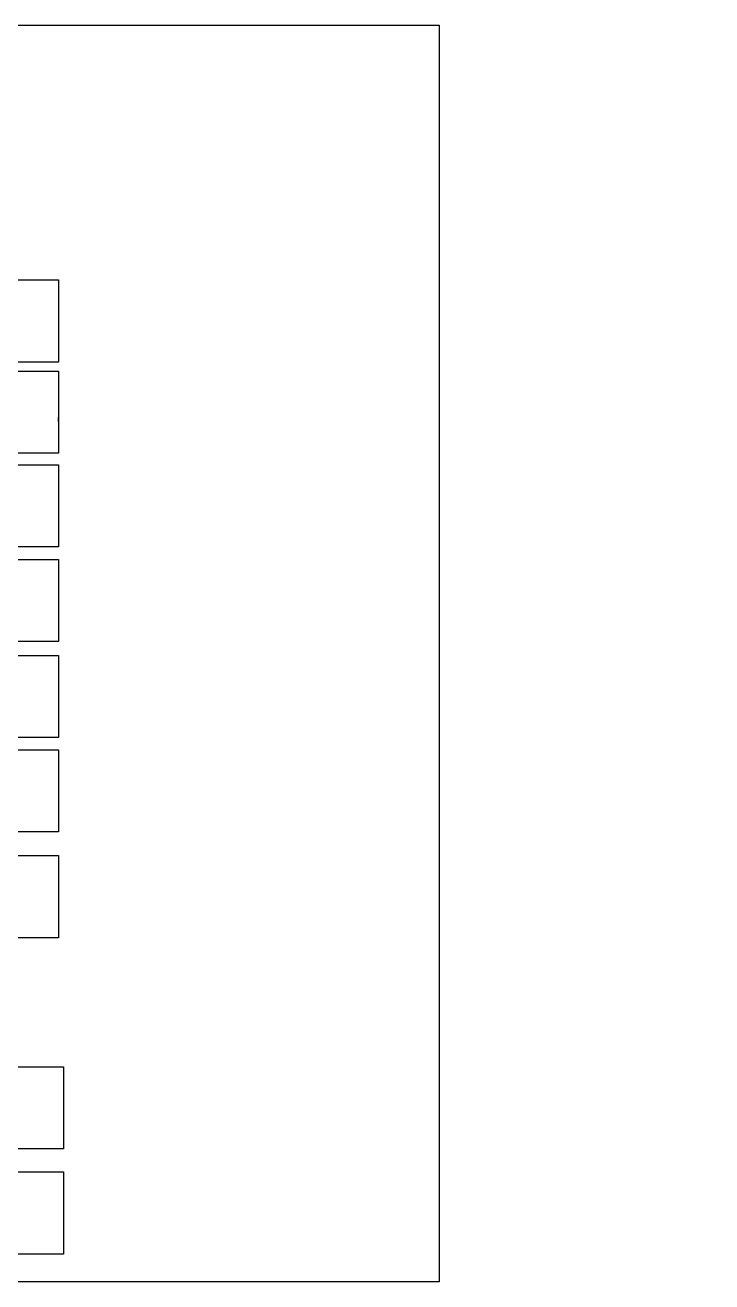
# Model space of a CAD drawing. Header units: millimetres. Extents: x 10828 to 12582, y 10200 to 11457.
# Drawn here: x 11622.1 to 11784.4, y 11159.7 to 11456.7 of the extents above; entities that cross this region are included whole.
import ezdxf

# ---------------------------------------------------------------- set-up
doc = ezdxf.new("R2010")
doc.units = ezdxf.units.MM
pattern_1 = [(0, (0, 0), (0, 6.985), [5.08, -1.905]), (90, (0, 0), (-6.985, 4e-16), [5.08, -1.905])]

msp = doc.modelspace()

# ---------------------------------------------------------------- hatches: boundary and pattern name
h = msp.add_hatch()
h.set_pattern_fill('ANGLE', color=3)
h.set_pattern_definition(pattern_1)
h.paths.add_polyline_path([(11624.44, 11236.05), (11623.94, 11237.55), (11623.94, 11232.55), (11624.44, 11232.55)])
h.paths.add_polyline_path([(11639.94, 11237.55), (11639.44, 11236.05), (11639.44, 11232.55), (11639.94, 11232.55)])
h.paths.add_polyline_path([(11640.44, 11236.05), (11639.94, 11237.55), (11639.94, 11232.55), (11640.44, 11232.55)])
h.paths.add_polyline_path([(11655.94, 11237.55), (11655.44, 11236.05), (11655.44, 11232.55), (11655.94, 11232.55)])
h.paths.add_polyline_path([(11656.44, 11236.05), (11655.94, 11237.55), (11655.94, 11232.55), (11656.44, 11232.55)])
h = msp.add_hatch()
h.set_pattern_fill('ANGLE', color=3)
h.set_pattern_definition(pattern_1)
h.paths.add_polyline_path([(11624.44, 11236.05), (11623.94, 11237.55), (11623.94, 11232.55), (11624.44, 11232.55)])
h.paths.add_polyline_path([(11639.94, 11235.05), (11639.94, 11237.55), (11639.44, 11236.05), (11639.44, 11232.55), (11639.94, 11232.55)])
h.paths.add_polyline_path([(11640.44, 11236.05), (11639.94, 11237.55), (11639.94, 11232.55), (11640.44, 11232.55)])
h.paths.add_polyline_path([(11655.94, 11235.05), (11655.94, 11237.55), (11655.44, 11236.05), (11655.44, 11232.55), (11655.94, 11232.55)])
h.paths.add_polyline_path([(11656.44, 11236.05), (11655.94, 11237.55), (11655.94, 11232.55), (11656.44, 11232.55)])
h = msp.add_hatch()
h.set_pattern_fill('ANGLE', color=3)
h.set_pattern_definition([(0, (32, 0), (0, 6.985), [5.08, -1.905]), (90, (32, 0), (-6.985, 4e-16), [5.08, -1.905])])
h.paths.add_polyline_path([(11656.44, 11236.05), (11655.94, 11237.55), (11655.94, 11232.55), (11656.44, 11232.55)])
h.paths.add_polyline_path([(11671.94, 11235.05), (11671.94, 11237.55), (11671.44, 11236.05), (11671.44, 11232.55), (11671.94, 11232.55)])
h.paths.add_polyline_path([(11672.44, 11236.05), (11671.94, 11237.55), (11671.94, 11232.55), (11672.44, 11232.55)])
h.paths.add_polyline_path([(11687.94, 11235.05), (11687.94, 11237.55), (11687.44, 11236.05), (11687.44, 11232.55), (11687.94, 11232.55)])
h.paths.add_polyline_path([(11688.44, 11236.05), (11687.94, 11237.55), (11687.94, 11232.55), (11688.44, 11232.55)])
h = msp.add_hatch()
h.set_pattern_fill('ANGLE', color=3)
h.set_pattern_definition([(0, (64, 0), (0, 6.985), [5.08, -1.905]), (90, (64, 0), (-6.985, 4e-16), [5.08, -1.905])])
h.paths.add_polyline_path([(11688.44, 11236.05), (11687.94, 11237.55), (11687.94, 11232.55), (11688.44, 11232.55)])
h.paths.add_polyline_path([(11703.94, 11235.05), (11703.94, 11237.55), (11703.44, 11236.05), (11703.44, 11232.55), (11703.94, 11232.55)])
h.paths.add_polyline_path([(11704.44, 11236.05), (11703.94, 11237.55), (11703.94, 11232.55), (11704.44, 11232.55)])
h.paths.add_polyline_path([(11719.94, 11235.05), (11719.94, 11237.55), (11719.44, 11236.05), (11719.44, 11232.55), (11719.94, 11232.55)])
h.paths.add_polyline_path([(11720.44, 11236.05), (11719.94, 11237.55), (11719.94, 11232.55), (11720.44, 11232.55)])
h = msp.add_hatch()
h.set_pattern_fill('ANGLE', color=3)
h.set_pattern_definition([(0, (96, 0), (0, 6.985), [5.08, -1.905]), (90, (96, 0), (-6.985, 4e-16), [5.08, -1.905])])
h.paths.add_polyline_path([(11720.44, 11236.05), (11719.94, 11237.55), (11719.94, 11232.55), (11720.44, 11232.55)])
h.paths.add_polyline_path([(11735.94, 11235.05), (11735.94, 11237.55), (11735.44, 11236.05), (11735.44, 11232.55), (11735.94, 11232.55)])
h.paths.add_polyline_path([(11736.44, 11236.05), (11735.94, 11237.55), (11735.94, 11232.55), (11736.44, 11232.55)])
h.paths.add_polyline_path([(11751.94, 11235.05), (11751.94, 11237.55), (11751.44, 11236.05), (11751.44, 11232.55), (11751.94, 11232.55)])
h.paths.add_polyline_path([(11752.44, 11236.05), (11751.94, 11237.55), (11751.94, 11232.55), (11752.44, 11232.55)])
h = msp.add_hatch()
h.set_pattern_fill('ANGLE', color=3)
h.set_pattern_definition([(0, (128, 0), (0, 6.985), [5.08, -1.905]), (90, (128, 0), (-6.985, 4e-16), [5.08, -1.905])])
h.paths.add_polyline_path([(11752.44, 11236.05), (11751.94, 11237.55), (11751.94, 11232.55), (11752.44, 11232.55)])
h.paths.add_polyline_path([(11767.94, 11235.05), (11767.94, 11237.55), (11767.44, 11236.05), (11767.44, 11232.55), (11767.94, 11232.55)])
h.paths.add_polyline_path([(11768.44, 11236.05), (11767.94, 11237.55), (11767.94, 11232.55), (11768.44, 11232.55)])
h.paths.add_polyline_path([(11783.94, 11235.05), (11783.94, 11237.55), (11783.44, 11236.05), (11783.44, 11232.55), (11783.94, 11232.55)])
h.paths.add_polyline_path([(11784.44, 11236.05), (11783.94, 11237.55), (11783.94, 11232.55), (11784.44, 11232.55)])

# ---------------------------------------------------------------- linework, layer by layer
msp.add_line((11629.95, 11364), (11629.95, 11363))
for points in [[(11299.99, 11456.69), (11719.99, 11456.69), (11719.99, 11159.69), (11299.99, 11159.69)], [(11410.38, 11396.48), (11629.98, 11396.48), (11629.98, 11377.07), (11410.38, 11377.07)], [(11410.38, 11374.91), (11629.98, 11374.91), (11629.98, 11355.5), (11410.38, 11355.5)], [(11410.38, 11352.79), (11629.98, 11352.79), (11629.98, 11333.38), (11410.38, 11333.38)], [(11410.38, 11330.41), (11629.98, 11330.41), (11629.98, 11311), (11410.38, 11311)], [(11410.38, 11307.73), (11629.98, 11307.73), (11629.98, 11288.32), (11410.38, 11288.32)], [(11410.39, 11285.44), (11630, 11285.44), (11630, 11266.03), (11410.39, 11266.03)], [(11410.38, 11260.42), (11629.98, 11260.42), (11629.98, 11241.01), (11410.38, 11241.01)], [(11411.57, 11210.51), (11631.18, 11210.51), (11631.18, 11191.09), (11411.57, 11191.09)], [(11411.57, 11185.66), (11631.18, 11185.66), (11631.18, 11166.25), (11411.57, 11166.25)]]:
    msp.add_lwpolyline(points, close=True)

doc.saveas('drawing.dxf')
